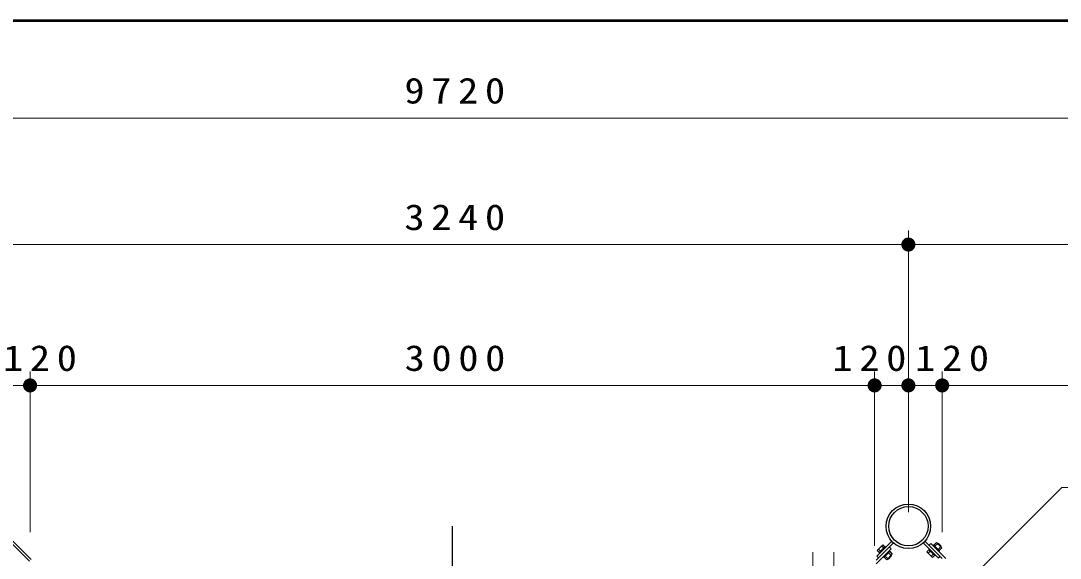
# Model space of a CAD drawing. Units: millimetres on the paper, scale 1:50. Extents: x -365 to 10, y -47 to 257.
# Drawn here: x -264 to -190.1, y 218.8 to 257 of the extents above; entities that cross this region are included whole.
import ezdxf

# ---------------------------------------------------------------- set-up
doc = ezdxf.new("R2010")
doc.units = ezdxf.units.MM
doc.linetypes.add('USER2', pattern=[6, 3, -1, 1, -1])
doc.layers.add('LY_1', color=7, linetype='Continuous', lineweight=25)
doc.layers.add('LY_2', color=7, linetype='Continuous', lineweight=13)
doc.styles.add('ＭＳ ゴシック', font='')
doc.styles.get('ＭＳ ゴシック').set_extended_font_data('MS Gothic')

# ---------------------------------------------------------------- blocks, each defined once
blk = doc.blocks.new('filled_dot')
at = {"color": 0, "linetype": 'Continuous', "lineweight": -2, "const_width": 1.25}
blk.add_lwpolyline([(-0.625, 0, 1), (0.625, 0, 1)], format="xyb", close=True, dxfattribs=at)

msp = doc.modelspace()

# ---------------------------------------------------------------- linework, layer by layer
at = {"layer": 'LY_1', "lineweight": 13}
for p, q in [((-330.491, 250.099), (-136.091, 250.099)), ((-200.891, 222.114), (-200.891, 242.114)), ((-200.891, 222.114), (-200.891, 242.114)), ((-265.691, 241.114), (-200.891, 241.114)), ((-200.891, 241.114), (-136.091, 241.114)), ((-263.291, 220.695), (-263.291, 232.114)), ((-203.291, 219.714), (-203.291, 232.114)), ((-198.491, 220.695), (-198.491, 232.114)), ((-265.691, 231.114), (-259.349, 231.114)), ((-263.291, 231.114), (-203.291, 231.114)), ((-206.421, 231.114), (-200.891, 231.114)), ((-200.891, 231.114), (-194.549, 231.114)), ((-198.491, 231.114), (-138.491, 231.114))]:
    msp.add_line(p, q, dxfattribs=at)
at = {"layer": 'LY_1'}
for p, q in [((-233.291, 156.314), (-233.291, 221.114)), ((-264.512, 220.062), (-263.21, 218.76)), ((-202.07, 220.062), (-203.142, 218.989)), ((-202.07, 220.062), (-203.142, 218.989)), ((-199.712, 220.062), (-198.483, 218.834)), ((-264.639, 219.935), (-263.338, 218.633)), ((-201.943, 219.934), (-203.171, 218.706)), ((-201.943, 219.934), (-203.171, 218.706)), ((-202.11, 219.513), (-203.171, 218.452)), ((-202.11, 219.513), (-203.171, 218.452)), ((-203.103, 219.402), (-202.707, 219.798)), ((-203.103, 219.402), (-202.707, 219.798)), ((-202.961, 219.261), (-203.103, 219.402)), ((-202.961, 219.261), (-203.103, 219.402)), ((-202.876, 219.346), (-203.018, 219.487)), ((-202.876, 219.346), (-203.018, 219.487)), ((-202.975, 219.247), (-202.551, 219.671)), ((-202.975, 219.247), (-202.551, 219.671)), ((-202.65, 219.572), (-202.792, 219.713)), ((-202.65, 219.572), (-202.792, 219.713)), ((-202.565, 219.657), (-202.707, 219.798)), ((-202.565, 219.657), (-202.707, 219.798)), ((-202.63, 218.902), (-202.206, 219.326)), ((-202.63, 218.902), (-202.206, 219.326)), ((-202.506, 219.626), (-202.551, 219.671)), ((-202.506, 219.626), (-202.551, 219.671)), ((-202.251, 219.371), (-202.206, 219.326)), ((-202.251, 219.371), (-202.206, 219.326)), ((-202.237, 219.64), (-202.11, 219.513)), ((-202.237, 219.64), (-202.11, 219.513)), ((-199.839, 219.934), (-198.767, 218.862)), ((-199.434, 219.439), (-199.575, 219.298)), ((-199.349, 219.354), (-199.491, 219.213)), ((-199.403, 219.498), (-199.448, 219.453)), ((-199.024, 219.029), (-199.448, 219.453)), ((-199.417, 219.767), (-199.29, 219.894)), ((-199.29, 219.894), (-198.229, 218.834)), ((-199.148, 219.753), (-199.103, 219.798)), ((-198.679, 219.374), (-199.103, 219.798)), ((-199.089, 219.784), (-198.905, 219.968)), ((-199.004, 219.699), (-198.784, 219.92)), ((-198.509, 219.572), (-198.905, 219.968)), ((-198.557, 219.694), (-198.784, 219.92)), ((-198.778, 219.473), (-198.557, 219.694)), ((-198.724, 219.329), (-198.679, 219.374)), ((-198.693, 219.388), (-198.509, 219.572)), ((-203.142, 218.989), (-203.015, 218.862)), ((-203.142, 218.989), (-203.015, 218.862)), ((-202.93, 219.201), (-202.975, 219.247)), ((-202.93, 219.201), (-202.975, 219.247)), ((-202.676, 218.947), (-202.63, 218.902)), ((-202.676, 218.947), (-202.63, 218.902)), ((-202.616, 218.916), (-202.432, 218.732)), ((-202.616, 218.916), (-202.432, 218.732)), ((-202.531, 219.001), (-202.311, 218.78)), ((-202.531, 219.001), (-202.311, 218.78)), ((-202.432, 218.732), (-202.036, 219.128)), ((-202.432, 218.732), (-202.036, 219.128)), ((-202.311, 218.78), (-202.084, 219.006)), ((-202.311, 218.78), (-202.084, 219.006)), ((-202.305, 219.227), (-202.084, 219.006)), ((-202.305, 219.227), (-202.084, 219.006)), ((-202.22, 219.312), (-202.036, 219.128)), ((-202.22, 219.312), (-202.036, 219.128)), ((-199.179, 218.902), (-199.575, 219.298)), ((-199.123, 219.128), (-199.264, 218.986)), ((-199.038, 219.043), (-199.179, 218.902)), ((-198.979, 219.074), (-199.024, 219.029)), ((-198.767, 218.862), (-198.639, 218.989))]:
    msp.add_line(p, q, dxfattribs=at)
at = {"layer": 'LY_1', "linetype": 'USER2', "lineweight": 13}
for p, q in [((-207.691, 219.268), (-207.691, 217.029)), ((-206.191, 219.268), (-206.191, 217.029))]:
    msp.add_line(p, q, dxfattribs=at)
at = {"layer": 'LY_1', "lineweight": 13}
msp.add_lwpolyline([(-207.166, 206.704), (-189.994, 223.873), (-147.774, 223.873)], dxfattribs=at)
at = {"layer": 'LY_1'}
for radius in [1.58, 1.58, 1.58, 1.398, 1.398, 1.398]:
    msp.add_circle((-200.891, 221.114), radius, dxfattribs=at)
at = {"layer": 'LY_2', "lineweight": 50}
msp.add_line((0, 257), (-365, 257), dxfattribs=at)

# ---------------------------------------------------------------- block references
at = {"layer": 'LY_1', "lineweight": 13, "xscale": 0.4, "yscale": 0.4, "rotation": 180}
for p in [(-200.891, 241.114), (-263.291, 231.114), (-203.291, 231.114), (-200.891, 231.114), (-198.491, 231.114)]:
    msp.add_blockref('filled_dot', p, dxfattribs=at)
at = {"layer": 'LY_1', "lineweight": 13, "xscale": 0.4, "yscale": 0.4}
for p in [(-200.891, 241.114), (-263.291, 231.114), (-203.291, 231.114), (-200.891, 231.114), (-198.491, 231.114)]:
    msp.add_blockref('filled_dot', p, dxfattribs=at)

# ---------------------------------------------------------------- texts
at = {"layer": 'LY_1', "char_height": 1.833, "attachment_point": 8, "style": 'ＭＳ ゴシック'}
for s, insert in [('\\T1.33;\\W1.15;9720', (-232.882, 251.099)), ('\\T1.33;\\W1.15;3240', (-232.882, 242.114)), ('\\T1.33;\\W1.15;120', (-262.349, 232.114)), ('\\T1.33;\\W1.15;3000', (-232.867, 232.114)), ('\\T1.33;\\W1.15;120', (-203.421, 232.114)), ('\\T1.33;\\W1.15;120', (-197.549, 232.114))]:
    msp.add_mtext(s, dxfattribs=dict(at, insert=insert))

doc.saveas('drawing.dxf')
